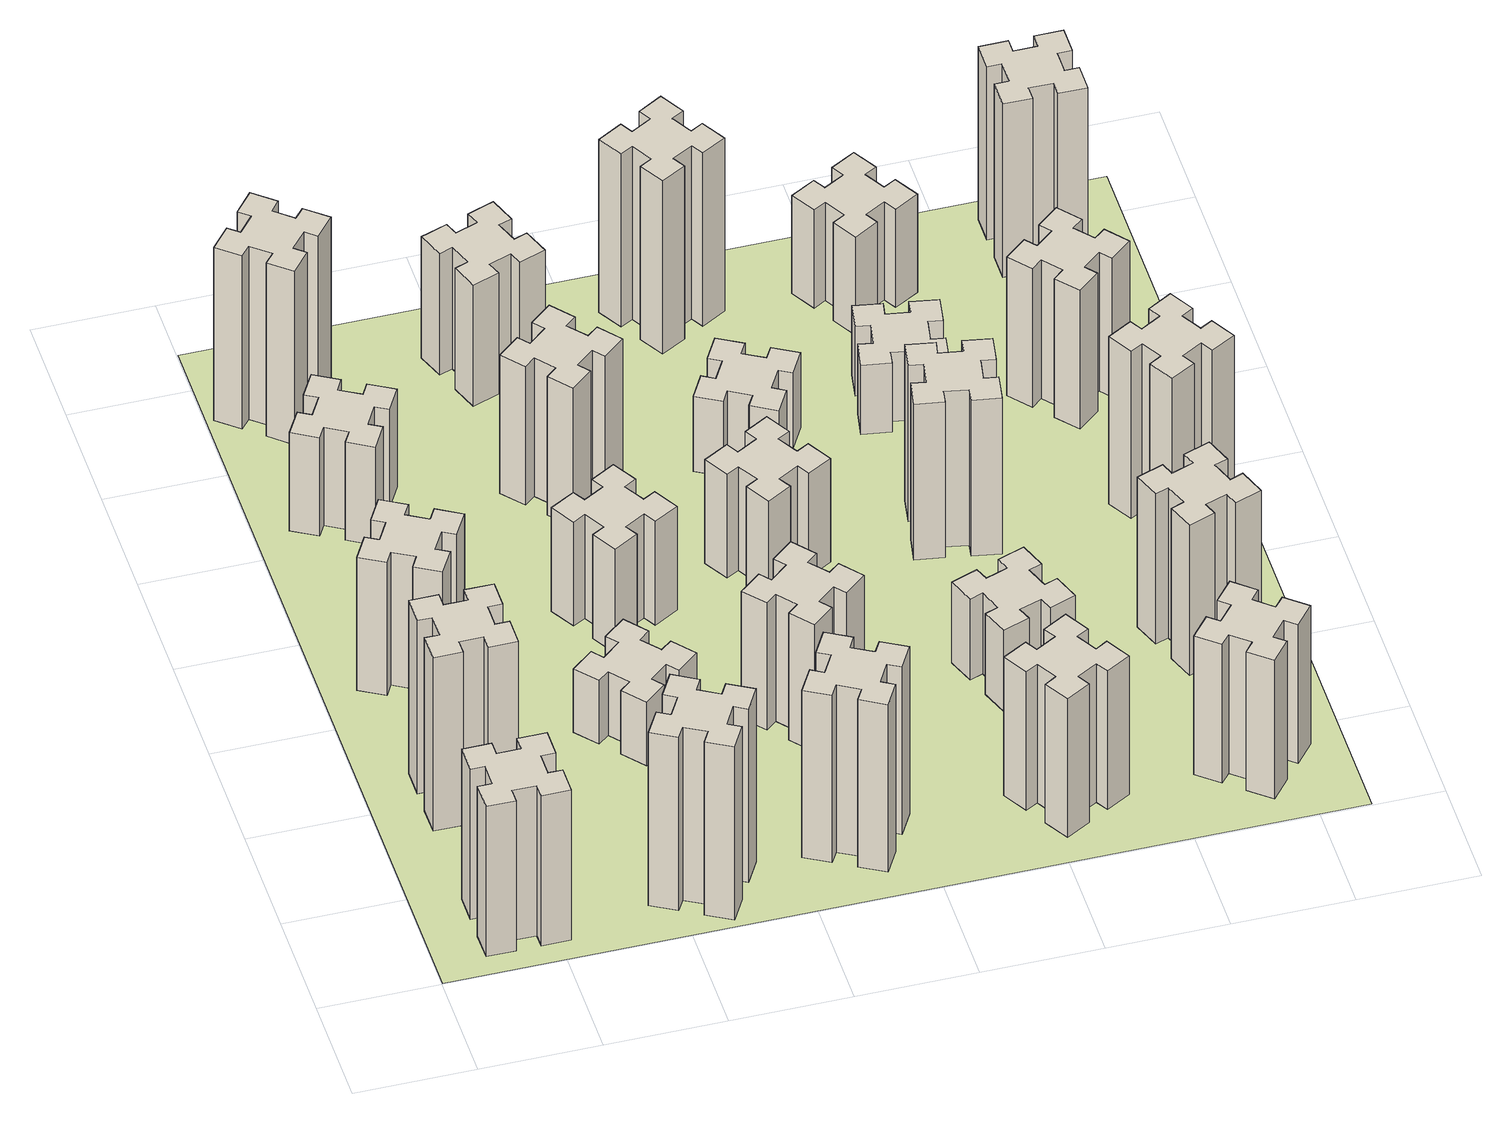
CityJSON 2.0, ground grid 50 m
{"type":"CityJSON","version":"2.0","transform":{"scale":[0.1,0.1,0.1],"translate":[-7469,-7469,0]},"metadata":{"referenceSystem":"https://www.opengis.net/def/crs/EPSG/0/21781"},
"CityObjects":{
"building1":{"type":"Building","attributes":{"class":"1000","function":"1000","usage":"1000","yearOfConstruction":2016,"roofType":"1000","measuredHeight":78,"storeysAboveGround":30,"storeysBelowGround":0},"geometry":[{"type":"Solid","lod":"1","boundaries":[[[[0,1,2,3,4,5,6,7,8,9,10,11,12,13,14,15,16,17,18,19]],[[17,16,20,21]],[[16,15,22,20]],[[15,14,23,22]],[[14,13,24,23]],[[13,12,25,24]],[[12,11,26,25]],[[11,10,27,26]],[[10,9,28,27]],[[9,8,29,28]],[[8,7,30,29]],[[7,6,31,30]],[[6,5,32,31]],[[5,4,33,32]],[[4,3,34,33]],[[3,2,35,34]],[[2,1,36,35]],[[1,0,37,36]],[[0,19,38,37]],[[19,18,39,38]],[[18,17,21,39]],[[24,25,26,27,28,29,30,31,32,33,34,35,36,37,38,39,21,20,22,23]]]]}]},
"building2":{"type":"Building","attributes":{"class":"1000","function":"1000","usage":"1000","yearOfConstruction":2016,"roofType":"1000","measuredHeight":90,"storeysAboveGround":30,"storeysBelowGround":0},"geometry":[{"type":"Solid","lod":"1","boundaries":[[[[40,41,42,43,44,45,46,47,48,49,50,51,52,53,54,55,56,57,58,59]],[[57,56,60,61]],[[56,55,62,60]],[[55,54,63,62]],[[54,53,64,63]],[[53,52,65,64]],[[52,51,66,65]],[[51,50,67,66]],[[50,49,68,67]],[[49,48,69,68]],[[48,47,70,69]],[[47,46,71,70]],[[46,45,72,71]],[[45,44,73,72]],[[44,43,74,73]],[[43,42,75,74]],[[42,41,76,75]],[[41,40,77,76]],[[40,59,78,77]],[[59,58,79,78]],[[58,57,61,79]],[[64,65,66,67,68,69,70,71,72,73,74,75,76,77,78,79,61,60,62,63]]]]}]},
"building3":{"type":"Building","attributes":{"class":"1000","function":"1000","usage":"1000","yearOfConstruction":2016,"roofType":"1000","measuredHeight":69,"storeysAboveGround":30,"storeysBelowGround":0},"geometry":[{"type":"Solid","lod":"1","boundaries":[[[[80,81,82,83,84,85,86,87,88,89,90,91,92,93,94,95,96,97,98,99]],[[97,96,100,101]],[[96,95,102,100]],[[95,94,103,102]],[[94,93,104,103]],[[93,92,105,104]],[[92,91,106,105]],[[91,90,107,106]],[[90,89,108,107]],[[89,88,109,108]],[[88,87,110,109]],[[87,86,111,110]],[[86,85,112,111]],[[85,84,113,112]],[[84,83,114,113]],[[83,82,115,114]],[[82,81,116,115]],[[81,80,117,116]],[[80,99,118,117]],[[99,98,119,118]],[[98,97,101,119]],[[104,105,106,107,108,109,110,111,112,113,114,115,116,117,118,119,101,100,102,103]]]]}]},
"building4":{"type":"Building","attributes":{"class":"1000","function":"1000","usage":"1000","yearOfConstruction":2016,"roofType":"1000","measuredHeight":51,"storeysAboveGround":30,"storeysBelowGround":0},"geometry":[{"type":"Solid","lod":"1","boundaries":[[[[120,121,122,123,124,125,126,127,128,129,130,131,132,133,134,135,136,137,138,139]],[[137,136,140,141]],[[136,135,142,140]],[[135,134,143,142]],[[134,133,144,143]],[[133,132,145,144]],[[132,131,146,145]],[[131,130,147,146]],[[130,129,148,147]],[[129,128,149,148]],[[128,127,150,149]],[[127,126,151,150]],[[126,125,152,151]],[[125,124,153,152]],[[124,123,154,153]],[[123,122,155,154]],[[122,121,156,155]],[[121,120,157,156]],[[120,139,158,157]],[[139,138,159,158]],[[138,137,141,159]],[[144,145,146,147,148,149,150,151,152,153,154,155,156,157,158,159,141,140,142,143]]]]}]},
"building5":{"type":"Building","attributes":{"class":"1000","function":"1000","usage":"1000","yearOfConstruction":2016,"roofType":"1000","measuredHeight":90,"storeysAboveGround":30,"storeysBelowGround":0},"geometry":[{"type":"Solid","lod":"1","boundaries":[[[[160,161,162,163,164,165,166,167,168,169,170,171,172,173,174,175,176,177,178,179]],[[177,176,180,181]],[[176,175,182,180]],[[175,174,183,182]],[[174,173,184,183]],[[173,172,185,184]],[[172,171,186,185]],[[171,170,187,186]],[[170,169,188,187]],[[169,168,189,188]],[[168,167,190,189]],[[167,166,191,190]],[[166,165,192,191]],[[165,164,193,192]],[[164,163,194,193]],[[163,162,195,194]],[[162,161,196,195]],[[161,160,197,196]],[[160,179,198,197]],[[179,178,199,198]],[[178,177,181,199]],[[184,185,186,187,188,189,190,191,192,193,194,195,196,197,198,199,181,180,182,183]]]]}]},
"building6":{"type":"Building","attributes":{"class":"1000","function":"1000","usage":"1000","yearOfConstruction":2016,"roofType":"1000","measuredHeight":90,"storeysAboveGround":30,"storeysBelowGround":0},"geometry":[{"type":"Solid","lod":"1","boundaries":[[[[200,201,202,203,204,205,206,207,208,209,210,211,212,213,214,215,216,217,218,219]],[[217,216,220,221]],[[216,215,222,220]],[[215,214,223,222]],[[214,213,224,223]],[[213,212,225,224]],[[212,211,226,225]],[[211,210,227,226]],[[210,209,228,227]],[[209,208,229,228]],[[208,207,230,229]],[[207,206,231,230]],[[206,205,232,231]],[[205,204,233,232]],[[204,203,234,233]],[[203,202,235,234]],[[202,201,236,235]],[[201,200,237,236]],[[200,219,238,237]],[[219,218,239,238]],[[218,217,221,239]],[[224,225,226,227,228,229,230,231,232,233,234,235,236,237,238,239,221,220,222,223]]]]}]},
"building7":{"type":"Building","attributes":{"class":"1000","function":"1000","usage":"1000","yearOfConstruction":2016,"roofType":"1000","measuredHeight":33,"storeysAboveGround":30,"storeysBelowGround":0},"geometry":[{"type":"Solid","lod":"1","boundaries":[[[[240,241,242,243,244,245,246,247,248,249,250,251,252,253,254,255,256,257,258,259]],[[257,256,260,261]],[[256,255,262,260]],[[255,254,263,262]],[[254,253,264,263]],[[253,252,265,264]],[[252,251,266,265]],[[251,250,267,266]],[[250,249,268,267]],[[249,248,269,268]],[[248,247,270,269]],[[247,246,271,270]],[[246,245,272,271]],[[245,244,273,272]],[[244,243,274,273]],[[243,242,275,274]],[[242,241,276,275]],[[241,240,277,276]],[[240,259,278,277]],[[259,258,279,278]],[[258,257,261,279]],[[264,265,266,267,268,269,270,271,272,273,274,275,276,277,278,279,261,260,262,263]]]]}]},
"building8":{"type":"Building","attributes":{"class":"1000","function":"1000","usage":"1000","yearOfConstruction":2016,"roofType":"1000","measuredHeight":54,"storeysAboveGround":30,"storeysBelowGround":0},"geometry":[{"type":"Solid","lod":"1","boundaries":[[[[280,281,282,283,284,285,286,287,288,289,290,291,292,293,294,295,296,297,298,299]],[[297,296,300,301]],[[296,295,302,300]],[[295,294,303,302]],[[294,293,304,303]],[[293,292,305,304]],[[292,291,306,305]],[[291,290,307,306]],[[290,289,308,307]],[[289,288,309,308]],[[288,287,310,309]],[[287,286,311,310]],[[286,285,312,311]],[[285,284,313,312]],[[284,283,314,313]],[[283,282,315,314]],[[282,281,316,315]],[[281,280,317,316]],[[280,299,318,317]],[[299,298,319,318]],[[298,297,301,319]],[[304,305,306,307,308,309,310,311,312,313,314,315,316,317,318,319,301,300,302,303]]]]}]},
"building9":{"type":"Building","attributes":{"class":"1000","function":"1000","usage":"1000","yearOfConstruction":2016,"roofType":"1000","measuredHeight":87,"storeysAboveGround":30,"storeysBelowGround":0},"geometry":[{"type":"Solid","lod":"1","boundaries":[[[[320,321,322,323,324,325,326,327,328,329,330,331,332,333,334,335,336,337,338,339]],[[337,336,340,341]],[[336,335,342,340]],[[335,334,343,342]],[[334,333,344,343]],[[333,332,345,344]],[[332,331,346,345]],[[331,330,347,346]],[[330,329,348,347]],[[329,328,349,348]],[[328,327,350,349]],[[327,326,351,350]],[[326,325,352,351]],[[325,324,353,352]],[[324,323,354,353]],[[323,322,355,354]],[[322,321,356,355]],[[321,320,357,356]],[[320,339,358,357]],[[339,338,359,358]],[[338,337,341,359]],[[344,345,346,347,348,349,350,351,352,353,354,355,356,357,358,359,341,340,342,343]]]]}]},
"building10":{"type":"Building","attributes":{"class":"1000","function":"1000","usage":"1000","yearOfConstruction":2016,"roofType":"1000","measuredHeight":72,"storeysAboveGround":30,"storeysBelowGround":0},"geometry":[{"type":"Solid","lod":"1","boundaries":[[[[360,361,362,363,364,365,366,367,368,369,370,371,372,373,374,375,376,377,378,379]],[[377,376,380,381]],[[376,375,382,380]],[[375,374,383,382]],[[374,373,384,383]],[[373,372,385,384]],[[372,371,386,385]],[[371,370,387,386]],[[370,369,388,387]],[[369,368,389,388]],[[368,367,390,389]],[[367,366,391,390]],[[366,365,392,391]],[[365,364,393,392]],[[364,363,394,393]],[[363,362,395,394]],[[362,361,396,395]],[[361,360,397,396]],[[360,379,398,397]],[[379,378,399,398]],[[378,377,381,399]],[[384,385,386,387,388,389,390,391,392,393,394,395,396,397,398,399,381,380,382,383]]]]}]},
"building11":{"type":"Building","attributes":{"class":"1000","function":"1000","usage":"1000","yearOfConstruction":2016,"roofType":"1000","measuredHeight":66,"storeysAboveGround":30,"storeysBelowGround":0},"geometry":[{"type":"Solid","lod":"1","boundaries":[[[[400,401,402,403,404,405,406,407,408,409,410,411,412,413,414,415,416,417,418,419]],[[417,416,420,421]],[[416,415,422,420]],[[415,414,423,422]],[[414,413,424,423]],[[413,412,425,424]],[[412,411,426,425]],[[411,410,427,426]],[[410,409,428,427]],[[409,408,429,428]],[[408,407,430,429]],[[407,406,431,430]],[[406,405,432,431]],[[405,404,433,432]],[[404,403,434,433]],[[403,402,435,434]],[[402,401,436,435]],[[401,400,437,436]],[[400,419,438,437]],[[419,418,439,438]],[[418,417,421,439]],[[424,425,426,427,428,429,430,431,432,433,434,435,436,437,438,439,421,420,422,423]]]]}]},
"building12":{"type":"Building","attributes":{"class":"1000","function":"1000","usage":"1000","yearOfConstruction":2016,"roofType":"1000","measuredHeight":63,"storeysAboveGround":30,"storeysBelowGround":0},"geometry":[{"type":"Solid","lod":"1","boundaries":[[[[440,441,442,443,444,445,446,447,448,449,450,451,452,453,454,455,456,457,458,459]],[[457,456,460,461]],[[456,455,462,460]],[[455,454,463,462]],[[454,453,464,463]],[[453,452,465,464]],[[452,451,466,465]],[[451,450,467,466]],[[450,449,468,467]],[[449,448,469,468]],[[448,447,470,469]],[[447,446,471,470]],[[446,445,472,471]],[[445,444,473,472]],[[444,443,474,473]],[[443,442,475,474]],[[442,441,476,475]],[[441,440,477,476]],[[440,459,478,477]],[[459,458,479,478]],[[458,457,461,479]],[[464,465,466,467,468,469,470,471,472,473,474,475,476,477,478,479,461,460,462,463]]]]}]},
"building13":{"type":"Building","attributes":{"class":"1000","function":"1000","usage":"1000","yearOfConstruction":2016,"roofType":"1000","measuredHeight":54,"storeysAboveGround":30,"storeysBelowGround":0},"geometry":[{"type":"Solid","lod":"1","boundaries":[[[[480,481,482,483,484,485,486,487,488,489,490,491,492,493,494,495,496,497,498,499]],[[497,496,500,501]],[[496,495,502,500]],[[495,494,503,502]],[[494,493,504,503]],[[493,492,505,504]],[[492,491,506,505]],[[491,490,507,506]],[[490,489,508,507]],[[489,488,509,508]],[[488,487,510,509]],[[487,486,511,510]],[[486,485,512,511]],[[485,484,513,512]],[[484,483,514,513]],[[483,482,515,514]],[[482,481,516,515]],[[481,480,517,516]],[[480,499,518,517]],[[499,498,519,518]],[[498,497,501,519]],[[504,505,506,507,508,509,510,511,512,513,514,515,516,517,518,519,501,500,502,503]]]]}]},
"building14":{"type":"Building","attributes":{"class":"1000","function":"1000","usage":"1000","yearOfConstruction":2016,"roofType":"1000","measuredHeight":72,"storeysAboveGround":30,"storeysBelowGround":0},"geometry":[{"type":"Solid","lod":"1","boundaries":[[[[520,521,522,523,524,525,526,527,528,529,530,531,532,533,534,535,536,537,538,539]],[[537,536,540,541]],[[536,535,542,540]],[[535,534,543,542]],[[534,533,544,543]],[[533,532,545,544]],[[532,531,546,545]],[[531,530,547,546]],[[530,529,548,547]],[[529,528,549,548]],[[528,527,550,549]],[[527,526,551,550]],[[526,525,552,551]],[[525,524,553,552]],[[524,523,554,553]],[[523,522,555,554]],[[522,521,556,555]],[[521,520,557,556]],[[520,539,558,557]],[[539,538,559,558]],[[538,537,541,559]],[[544,545,546,547,548,549,550,551,552,553,554,555,556,557,558,559,541,540,542,543]]]]}]},
"building15":{"type":"Building","attributes":{"class":"1000","function":"1000","usage":"1000","yearOfConstruction":2016,"roofType":"1000","measuredHeight":39,"storeysAboveGround":30,"storeysBelowGround":0},"geometry":[{"type":"Solid","lod":"1","boundaries":[[[[560,561,562,563,564,565,566,567,568,569,570,571,572,573,574,575,576,577,578,579]],[[577,576,580,581]],[[576,575,582,580]],[[575,574,583,582]],[[574,573,584,583]],[[573,572,585,584]],[[572,571,586,585]],[[571,570,587,586]],[[570,569,588,587]],[[569,568,589,588]],[[568,567,590,589]],[[567,566,591,590]],[[566,565,592,591]],[[565,564,593,592]],[[564,563,594,593]],[[563,562,595,594]],[[562,561,596,595]],[[561,560,597,596]],[[560,579,598,597]],[[579,578,599,598]],[[578,577,581,599]],[[584,585,586,587,588,589,590,591,592,593,594,595,596,597,598,599,581,580,582,583]]]]}]},
"building16":{"type":"Building","attributes":{"class":"1000","function":"1000","usage":"1000","yearOfConstruction":2016,"roofType":"1000","measuredHeight":90,"storeysAboveGround":30,"storeysBelowGround":0},"geometry":[{"type":"Solid","lod":"1","boundaries":[[[[600,601,602,603,604,605,606,607,608,609,610,611,612,613,614,615,616,617,618,619]],[[617,616,620,621]],[[616,615,622,620]],[[615,614,623,622]],[[614,613,624,623]],[[613,612,625,624]],[[612,611,626,625]],[[611,610,627,626]],[[610,609,628,627]],[[609,608,629,628]],[[608,607,630,629]],[[607,606,631,630]],[[606,605,632,631]],[[605,604,633,632]],[[604,603,634,633]],[[603,602,635,634]],[[602,601,636,635]],[[601,600,637,636]],[[600,619,638,637]],[[619,618,639,638]],[[618,617,621,639]],[[624,625,626,627,628,629,630,631,632,633,634,635,636,637,638,639,621,620,622,623]]]]}]},
"building17":{"type":"Building","attributes":{"class":"1000","function":"1000","usage":"1000","yearOfConstruction":2016,"roofType":"1000","measuredHeight":42,"storeysAboveGround":30,"storeysBelowGround":0},"geometry":[{"type":"Solid","lod":"1","boundaries":[[[[640,641,642,643,644,645,646,647,648,649,650,651,652,653,654,655,656,657,658,659]],[[657,656,660,661]],[[656,655,662,660]],[[655,654,663,662]],[[654,653,664,663]],[[653,652,665,664]],[[652,651,666,665]],[[651,650,667,666]],[[650,649,668,667]],[[649,648,669,668]],[[648,647,670,669]],[[647,646,671,670]],[[646,645,672,671]],[[645,644,673,672]],[[644,643,674,673]],[[643,642,675,674]],[[642,641,676,675]],[[641,640,677,676]],[[640,659,678,677]],[[659,658,679,678]],[[658,657,661,679]],[[664,665,666,667,668,669,670,671,672,673,674,675,676,677,678,679,661,660,662,663]]]]}]},
"building18":{"type":"Building","attributes":{"class":"1000","function":"1000","usage":"1000","yearOfConstruction":2016,"roofType":"1000","measuredHeight":81,"storeysAboveGround":30,"storeysBelowGround":0},"geometry":[{"type":"Solid","lod":"1","boundaries":[[[[680,681,682,683,684,685,686,687,688,689,690,691,692,693,694,695,696,697,698,699]],[[697,696,700,701]],[[696,695,702,700]],[[695,694,703,702]],[[694,693,704,703]],[[693,692,705,704]],[[692,691,706,705]],[[691,690,707,706]],[[690,689,708,707]],[[689,688,709,708]],[[688,687,710,709]],[[687,686,711,710]],[[686,685,712,711]],[[685,684,713,712]],[[684,683,714,713]],[[683,682,715,714]],[[682,681,716,715]],[[681,680,717,716]],[[680,699,718,717]],[[699,698,719,718]],[[698,697,701,719]],[[704,705,706,707,708,709,710,711,712,713,714,715,716,717,718,719,701,700,702,703]]]]}]},
"building19":{"type":"Building","attributes":{"class":"1000","function":"1000","usage":"1000","yearOfConstruction":2016,"roofType":"1000","measuredHeight":36,"storeysAboveGround":30,"storeysBelowGround":0},"geometry":[{"type":"Solid","lod":"1","boundaries":[[[[720,721,722,723,724,725,726,727,728,729,730,731,732,733,734,735,736,737,738,739]],[[737,736,740,741]],[[736,735,742,740]],[[735,734,743,742]],[[734,733,744,743]],[[733,732,745,744]],[[732,731,746,745]],[[731,730,747,746]],[[730,729,748,747]],[[729,728,749,748]],[[728,727,750,749]],[[727,726,751,750]],[[726,725,752,751]],[[725,724,753,752]],[[724,723,754,753]],[[723,722,755,754]],[[722,721,756,755]],[[721,720,757,756]],[[720,739,758,757]],[[739,738,759,758]],[[738,737,741,759]],[[744,745,746,747,748,749,750,751,752,753,754,755,756,757,758,759,741,740,742,743]]]]}]},
"building20":{"type":"Building","attributes":{"class":"1000","function":"1000","usage":"1000","yearOfConstruction":2016,"roofType":"1000","measuredHeight":72,"storeysAboveGround":30,"storeysBelowGround":0},"geometry":[{"type":"Solid","lod":"1","boundaries":[[[[760,761,762,763,764,765,766,767,768,769,770,771,772,773,774,775,776,777,778,779]],[[777,776,780,781]],[[776,775,782,780]],[[775,774,783,782]],[[774,773,784,783]],[[773,772,785,784]],[[772,771,786,785]],[[771,770,787,786]],[[770,769,788,787]],[[769,768,789,788]],[[768,767,790,789]],[[767,766,791,790]],[[766,765,792,791]],[[765,764,793,792]],[[764,763,794,793]],[[763,762,795,794]],[[762,761,796,795]],[[761,760,797,796]],[[760,779,798,797]],[[779,778,799,798]],[[778,777,781,799]],[[784,785,786,787,788,789,790,791,792,793,794,795,796,797,798,799,781,780,782,783]]]]}]},
"building21":{"type":"Building","attributes":{"class":"1000","function":"1000","usage":"1000","yearOfConstruction":2016,"roofType":"1000","measuredHeight":51,"storeysAboveGround":30,"storeysBelowGround":0},"geometry":[{"type":"Solid","lod":"1","boundaries":[[[[800,801,802,803,804,805,806,807,808,809,810,811,812,813,814,815,816,817,818,819]],[[817,816,820,821]],[[816,815,822,820]],[[815,814,823,822]],[[814,813,824,823]],[[813,812,825,824]],[[812,811,826,825]],[[811,810,827,826]],[[810,809,828,827]],[[809,808,829,828]],[[808,807,830,829]],[[807,806,831,830]],[[806,805,832,831]],[[805,804,833,832]],[[804,803,834,833]],[[803,802,835,834]],[[802,801,836,835]],[[801,800,837,836]],[[800,819,838,837]],[[819,818,839,838]],[[818,817,821,839]],[[824,825,826,827,828,829,830,831,832,833,834,835,836,837,838,839,821,820,822,823]]]]}]},
"building22":{"type":"Building","attributes":{"class":"1000","function":"1000","usage":"1000","yearOfConstruction":2016,"roofType":"1000","measuredHeight":78,"storeysAboveGround":30,"storeysBelowGround":0},"geometry":[{"type":"Solid","lod":"1","boundaries":[[[[840,841,842,843,844,845,846,847,848,849,850,851,852,853,854,855,856,857,858,859]],[[857,856,860,861]],[[856,855,862,860]],[[855,854,863,862]],[[854,853,864,863]],[[853,852,865,864]],[[852,851,866,865]],[[851,850,867,866]],[[850,849,868,867]],[[849,848,869,868]],[[848,847,870,869]],[[847,846,871,870]],[[846,845,872,871]],[[845,844,873,872]],[[844,843,874,873]],[[843,842,875,874]],[[842,841,876,875]],[[841,840,877,876]],[[840,859,878,877]],[[859,858,879,878]],[[858,857,861,879]],[[864,865,866,867,868,869,870,871,872,873,874,875,876,877,878,879,861,860,862,863]]]]}]},
"building23":{"type":"Building","attributes":{"class":"1000","function":"1000","usage":"1000","yearOfConstruction":2016,"roofType":"1000","measuredHeight":87,"storeysAboveGround":30,"storeysBelowGround":0},"geometry":[{"type":"Solid","lod":"1","boundaries":[[[[880,881,882,883,884,885,886,887,888,889,890,891,892,893,894,895,896,897,898,899]],[[897,896,900,901]],[[896,895,902,900]],[[895,894,903,902]],[[894,893,904,903]],[[893,892,905,904]],[[892,891,906,905]],[[891,890,907,906]],[[890,889,908,907]],[[889,888,909,908]],[[888,887,910,909]],[[887,886,911,910]],[[886,885,912,911]],[[885,884,913,912]],[[884,883,914,913]],[[883,882,915,914]],[[882,881,916,915]],[[881,880,917,916]],[[880,899,918,917]],[[899,898,919,918]],[[898,897,901,919]],[[904,905,906,907,908,909,910,911,912,913,914,915,916,917,918,919,901,900,902,903]]]]}]},
"building24":{"type":"Building","attributes":{"class":"1000","function":"1000","usage":"1000","yearOfConstruction":2016,"roofType":"1000","measuredHeight":72,"storeysAboveGround":30,"storeysBelowGround":0},"geometry":[{"type":"Solid","lod":"1","boundaries":[[[[920,921,922,923,924,925,926,927,928,929,930,931,932,933,934,935,936,937,938,939]],[[937,936,940,941]],[[936,935,942,940]],[[935,934,943,942]],[[934,933,944,943]],[[933,932,945,944]],[[932,931,946,945]],[[931,930,947,946]],[[930,929,948,947]],[[929,928,949,948]],[[928,927,950,949]],[[927,926,951,950]],[[926,925,952,951]],[[925,924,953,952]],[[924,923,954,953]],[[923,922,955,954]],[[922,921,956,955]],[[921,920,957,956]],[[920,939,958,957]],[[939,938,959,958]],[[938,937,941,959]],[[944,945,946,947,948,949,950,951,952,953,954,955,956,957,958,959,941,940,942,943]]]]}]},
"building25":{"type":"Building","attributes":{"class":"1000","function":"1000","usage":"1000","yearOfConstruction":2016,"roofType":"1000","measuredHeight":90,"storeysAboveGround":30,"storeysBelowGround":0},"geometry":[{"type":"Solid","lod":"1","boundaries":[[[[960,961,962,963,964,965,966,967,968,969,970,971,972,973,974,975,976,977,978,979]],[[977,976,980,981]],[[976,975,982,980]],[[975,974,983,982]],[[974,973,984,983]],[[973,972,985,984]],[[972,971,986,985]],[[971,970,987,986]],[[970,969,988,987]],[[969,968,989,988]],[[968,967,990,989]],[[967,966,991,990]],[[966,965,992,991]],[[965,964,993,992]],[[964,963,994,993]],[[963,962,995,994]],[[962,961,996,995]],[[961,960,997,996]],[[960,979,998,997]],[[979,978,999,998]],[[978,977,981,999]],[[984,985,986,987,988,989,990,991,992,993,994,995,996,997,998,999,981,980,982,983]]]]}]},
"landuse1":{"type":"LandUse","attributes":{"name":"plot1","function":"1010"},"geometry":[{"type":"MultiSurface","lod":"1","boundaries":[[[1000,1001,1002,1003]]]}]}
},
"vertices":[
[265,325,0],[265,225,0],[205,225,0],[205,105,0],[325,105,0],[325,165,0],[425,165,0],[425,105,0],[545,105,0],[545,225,0],[485,225,0],[485,325,0],[545,325,0],[545,445,0],[425,445,0],[425,385,0],[325,385,0],[325,445,0],[205,445,0],[205,325,0],[325,385,780],[325,445,780],[425,385,780],[425,445,780],[545,445,780],[545,325,780],[485,325,780],[485,225,780],[545,225,780],[545,105,780],[425,105,780],[425,165,780],[325,165,780],[325,105,780],[205,105,780],[205,225,780],[265,225,780],[265,325,780],[205,325,780],[205,445,780],
[265,1065,0],[265,965,0],[205,965,0],[205,845,0],[325,845,0],[325,905,0],[425,905,0],[425,845,0],[545,845,0],[545,965,0],[485,965,0],[485,1065,0],[545,1065,0],[545,1185,0],[425,1185,0],[425,1125,0],[325,1125,0],[325,1185,0],[205,1185,0],[205,1065,0],[325,1125,900],[325,1185,900],[425,1125,900],[425,1185,900],[545,1185,900],[545,1065,900],[485,1065,900],[485,965,900],[545,965,900],[545,845,900],[425,845,900],[425,905,900],[325,905,900],[325,845,900],[205,845,900],[205,965,900],[265,965,900],[265,1065,900],[205,1065,900],[205,1185,900],
[474,1826,0],[387,1876,0],[417,1928,0],[313,1988,0],[253,1884,0],[305,1854,0],[255,1767,0],[203,1797,0],[143,1693,0],[247,1633,0],[277,1685,0],[364,1635,0],[334,1583,0],[438,1523,0],[498,1627,0],[446,1657,0],[496,1744,0],[548,1714,0],[608,1818,0],[504,1878,0],[496,1744,690],[548,1714,690],[446,1657,690],[498,1627,690],[438,1523,690],[334,1583,690],[364,1635,690],[277,1685,690],[247,1633,690],[143,1693,690],[203,1797,690],[255,1767,690],[305,1854,690],[253,1884,690],[313,1988,690],[417,1928,690],[387,1876,690],[474,1826,690],[504,1878,690],[608,1818,690],
[446,2597,0],[496,2684,0],[548,2654,0],[608,2758,0],[504,2818,0],[474,2766,0],[387,2816,0],[417,2868,0],[313,2928,0],[253,2824,0],[305,2794,0],[255,2707,0],[203,2737,0],[143,2633,0],[247,2573,0],[277,2625,0],[364,2575,0],[334,2523,0],[438,2463,0],[498,2567,0],[364,2575,510],[334,2523,510],[277,2625,510],[247,2573,510],[143,2633,510],[203,2737,510],[255,2707,510],[305,2794,510],[253,2824,510],[313,2928,510],[417,2868,510],[387,2816,510],[474,2766,510],[504,2818,510],[608,2758,510],[548,2654,510],[496,2684,510],[446,2597,510],[498,2567,510],[438,2463,510],
[1214,346,0],[1127,396,0],[1157,448,0],[1053,508,0],[993,404,0],[1045,374,0],[995,287,0],[943,317,0],[883,213,0],[987,153,0],[1017,205,0],[1104,155,0],[1074,103,0],[1178,43,0],[1238,147,0],[1186,177,0],[1236,264,0],[1288,234,0],[1348,338,0],[1244,398,0],[1236,264,900],[1288,234,900],[1186,177,900],[1238,147,900],[1178,43,900],[1074,103,900],[1104,155,900],[1017,205,900],[987,153,900],[883,213,900],[943,317,900],[995,287,900],[1045,374,900],[993,404,900],[1053,508,900],[1157,448,900],[1127,396,900],[1214,346,900],[1244,398,900],[1348,338,900],
[327,3226,0],[392,3303,0],[438,3264,0],[515,3356,0],[423,3433,0],[384,3387,0],[308,3452,0],[346,3498,0],[254,3575,0],[177,3483,0],[223,3444,0],[159,3368,0],[113,3406,0],[36,3314,0],[128,3237,0],[166,3283,0],[243,3219,0],[204,3173,0],[296,3096,0],[373,3188,0],[243,3219,900],[204,3173,900],[166,3283,900],[128,3237,900],[36,3314,900],[113,3406,900],[159,3368,900],[223,3444,900],[177,3483,900],[254,3575,900],[346,3498,900],[308,3452,900],[384,3387,900],[423,3433,900],[515,3356,900],[438,3264,900],[392,3303,900],[327,3226,900],[373,3188,900],[296,3096,900],
[1083,1332,0],[1006,1267,0],[968,1313,0],[876,1236,0],[953,1144,0],[999,1183,0],[1063,1106,0],[1017,1068,0],[1094,976,0],[1186,1053,0],[1148,1099,0],[1224,1163,0],[1263,1117,0],[1355,1194,0],[1278,1286,0],[1232,1248,0],[1167,1324,0],[1213,1363,0],[1136,1455,0],[1044,1378,0],[1167,1324,330],[1213,1363,330],[1232,1248,330],[1278,1286,330],[1355,1194,330],[1263,1117,330],[1224,1163,330],[1148,1099,330],[1186,1053,330],[1094,976,330],[1017,1068,330],[1063,1106,330],[999,1183,330],[953,1144,330],[876,1236,330],[968,1313,330],[1006,1267,330],[1083,1332,330],[1044,1378,330],[1136,1455,330],
[1336,1867,0],[1286,1954,0],[1338,1984,0],[1278,2088,0],[1174,2028,0],[1204,1976,0],[1117,1926,0],[1087,1978,0],[983,1918,0],[1043,1814,0],[1095,1844,0],[1145,1757,0],[1093,1727,0],[1153,1623,0],[1257,1683,0],[1227,1735,0],[1314,1785,0],[1344,1733,0],[1448,1793,0],[1388,1897,0],[1314,1785,540],[1344,1733,540],[1227,1735,540],[1257,1683,540],[1153,1623,540],[1093,1727,540],[1145,1757,540],[1095,1844,540],[1043,1814,540],[983,1918,540],[1087,1978,540],[1117,1926,540],[1204,1976,540],[1174,2028,540],[1278,2088,540],[1338,1984,540],[1286,1954,540],[1336,1867,540],[1388,1897,540],[1448,1793,540],
[1657,305,0],[1744,255,0],[1714,203,0],[1818,143,0],[1878,247,0],[1826,277,0],[1876,364,0],[1928,334,0],[1988,438,0],[1884,498,0],[1854,446,0],[1767,496,0],[1797,548,0],[1693,608,0],[1633,504,0],[1685,474,0],[1635,387,0],[1583,417,0],[1523,313,0],[1627,253,0],[1635,387,870],[1583,417,870],[1685,474,870],[1633,504,870],[1693,608,870],[1797,548,870],[1767,496,870],[1854,446,870],[1884,498,870],[1988,438,870],[1928,334,870],[1876,364,870],[1826,277,870],[1878,247,870],[1818,143,870],[1714,203,870],[1744,255,870],[1657,305,870],[1627,253,870],[1523,313,870],
[1099,2563,0],[1163,2486,0],[1117,2448,0],[1194,2356,0],[1286,2433,0],[1248,2479,0],[1324,2543,0],[1363,2497,0],[1455,2574,0],[1378,2666,0],[1332,2628,0],[1267,2704,0],[1313,2743,0],[1236,2835,0],[1144,2758,0],[1183,2712,0],[1106,2647,0],[1068,2693,0],[976,2616,0],[1053,2524,0],[1106,2647,720],[1068,2693,720],[1183,2712,720],[1144,2758,720],[1236,2835,720],[1313,2743,720],[1267,2704,720],[1332,2628,720],[1378,2666,720],[1455,2574,720],[1363,2497,720],[1324,2543,720],[1248,2479,720],[1286,2433,720],[1194,2356,720],[1117,2448,720],[1163,2486,720],[1099,2563,720],[1053,2524,720],[976,2616,720],
[1788,999,0],[1864,1063,0],[1903,1017,0],[1995,1094,0],[1918,1186,0],[1872,1148,0],[1807,1224,0],[1853,1263,0],[1776,1355,0],[1684,1278,0],[1723,1232,0],[1646,1167,0],[1608,1213,0],[1516,1136,0],[1593,1044,0],[1639,1083,0],[1703,1006,0],[1657,968,0],[1734,876,0],[1826,953,0],[1703,1006,660],[1657,968,660],[1639,1083,660],[1593,1044,660],[1516,1136,660],[1608,1213,660],[1646,1167,660],[1723,1232,660],[1684,1278,660],[1776,1355,660],[1853,1263,660],[1807,1224,660],[1872,1148,660],[1918,1186,660],[1995,1094,660],[1903,1017,660],[1864,1063,660],[1788,999,660],[1826,953,660],[1734,876,660],
[1125,3456,0],[1031,3422,0],[1010,3478,0],[897,3437,0],[939,3324,0],[995,3345,0],[1029,3251,0],[973,3230,0],[1014,3117,0],[1127,3159,0],[1106,3215,0],[1200,3249,0],[1220,3193,0],[1333,3234,0],[1292,3347,0],[1236,3326,0],[1202,3420,0],[1258,3440,0],[1217,3553,0],[1104,3512,0],[1202,3420,630],[1258,3440,630],[1236,3326,630],[1292,3347,630],[1333,3234,630],[1220,3193,630],[1200,3249,630],[1106,3215,630],[1127,3159,630],[1014,3117,630],[973,3230,630],[1029,3251,630],[995,3345,630],[939,3324,630],[897,3437,630],[1010,3478,630],[1031,3422,630],[1125,3456,630],[1104,3512,630],[1217,3553,630],
[1976,1967,0],[1926,2054,0],[1978,2084,0],[1918,2188,0],[1814,2128,0],[1844,2076,0],[1757,2026,0],[1727,2078,0],[1623,2018,0],[1683,1914,0],[1735,1944,0],[1785,1857,0],[1733,1827,0],[1793,1723,0],[1897,1783,0],[1867,1835,0],[1954,1885,0],[1984,1833,0],[2088,1893,0],[2028,1997,0],[1954,1885,540],[1984,1833,540],[1867,1835,540],[1897,1783,540],[1793,1723,540],[1733,1827,540],[1785,1857,540],[1735,1944,540],[1683,1914,540],[1623,2018,540],[1727,2078,540],[1757,2026,540],[1844,2076,540],[1814,2128,540],[1918,2188,540],[1978,2084,540],[1926,2054,540],[1976,1967,540],[2028,1997,540],[2088,1893,540],
[2475,364,0],[2525,277,0],[2473,247,0],[2533,143,0],[2637,203,0],[2607,255,0],[2694,305,0],[2724,253,0],[2828,313,0],[2768,417,0],[2716,387,0],[2666,474,0],[2718,504,0],[2658,608,0],[2554,548,0],[2584,496,0],[2497,446,0],[2467,498,0],[2363,438,0],[2423,334,0],[2497,446,720],[2467,498,720],[2584,496,720],[2554,548,720],[2658,608,720],[2718,504,720],[2666,474,720],[2716,387,720],[2768,417,720],[2828,313,720],[2724,253,720],[2694,305,720],[2607,255,720],[2637,203,720],[2533,143,720],[2473,247,720],[2525,277,720],[2475,364,720],[2423,334,720],[2363,438,720],
[2026,2497,0],[2076,2584,0],[2128,2554,0],[2188,2658,0],[2084,2718,0],[2054,2666,0],[1967,2716,0],[1997,2768,0],[1893,2828,0],[1833,2724,0],[1885,2694,0],[1835,2607,0],[1783,2637,0],[1723,2533,0],[1827,2473,0],[1857,2525,0],[1944,2475,0],[1914,2423,0],[2018,2363,0],[2078,2467,0],[1944,2475,390],[1914,2423,390],[1857,2525,390],[1827,2473,390],[1723,2533,390],[1783,2637,390],[1835,2607,390],[1885,2694,390],[1833,2724,390],[1893,2828,390],[1997,2768,390],[1967,2716,390],[2054,2666,390],[2084,2718,390],[2188,2658,390],[2128,2554,390],[2076,2584,390],[2026,2497,390],[2078,2467,390],[2018,2363,390],
[1844,3556,0],[1757,3506,0],[1727,3558,0],[1623,3498,0],[1683,3394,0],[1735,3424,0],[1785,3337,0],[1733,3307,0],[1793,3203,0],[1897,3263,0],[1867,3315,0],[1954,3365,0],[1984,3313,0],[2088,3373,0],[2028,3477,0],[1976,3447,0],[1926,3534,0],[1978,3564,0],[1918,3668,0],[1814,3608,0],[1926,3534,900],[1978,3564,900],[1976,3447,900],[2028,3477,900],[2088,3373,900],[1984,3313,900],[1954,3365,900],[1867,3315,900],[1897,3263,900],[1793,3203,900],[1733,3307,900],[1785,3337,900],[1735,3424,900],[1683,3394,900],[1623,3498,900],[1727,3558,900],[1757,3506,900],[1844,3556,900],[1814,3608,900],[1918,3668,900],
[2716,1106,0],[2682,1200,0],[2738,1220,0],[2697,1333,0],[2584,1292,0],[2605,1236,0],[2511,1202,0],[2490,1258,0],[2377,1217,0],[2419,1104,0],[2475,1125,0],[2509,1031,0],[2453,1010,0],[2494,897,0],[2607,939,0],[2586,995,0],[2680,1029,0],[2700,973,0],[2813,1014,0],[2772,1127,0],[2680,1029,420],[2700,973,420],[2586,995,420],[2607,939,420],[2494,897,420],[2453,1010,420],[2509,1031,420],[2475,1125,420],[2419,1104,420],[2377,1217,420],[2490,1258,420],[2511,1202,420],[2605,1236,420],[2584,1292,420],[2697,1333,420],[2738,1220,420],[2682,1200,420],[2716,1106,420],[2772,1127,420],[2813,1014,420],
[2527,1856,0],[2625,1838,0],[2615,1779,0],[2733,1758,0],[2754,1877,0],[2695,1887,0],[2712,1985,0],[2771,1975,0],[2792,2093,0],[2674,2114,0],[2664,2055,0],[2565,2072,0],[2576,2131,0],[2457,2152,0],[2437,2034,0],[2496,2024,0],[2478,1925,0],[2419,1936,0],[2398,1817,0],[2517,1797,0],[2478,1925,810],[2419,1936,810],[2496,2024,810],[2437,2034,810],[2457,2152,810],[2576,2131,810],[2565,2072,810],[2664,2055,810],[2674,2114,810],[2792,2093,810],[2771,1975,810],[2712,1985,810],[2695,1887,810],[2754,1877,810],[2733,1758,810],[2615,1779,810],[2625,1838,810],[2527,1856,810],[2517,1797,810],[2398,1817,810],
[2664,2795,0],[2565,2812,0],[2576,2871,0],[2457,2892,0],[2437,2774,0],[2496,2764,0],[2478,2665,0],[2419,2676,0],[2398,2557,0],[2517,2537,0],[2527,2596,0],[2625,2578,0],[2615,2519,0],[2733,2498,0],[2754,2617,0],[2695,2627,0],[2712,2725,0],[2771,2715,0],[2792,2833,0],[2674,2854,0],[2712,2725,360],[2771,2715,360],[2695,2627,360],[2754,2617,360],[2733,2498,360],[2615,2519,360],[2625,2578,360],[2527,2596,360],[2517,2537,360],[2398,2557,360],[2419,2676,360],[2478,2665,360],[2496,2764,360],[2437,2774,360],[2457,2892,360],[2576,2871,360],[2565,2812,360],[2664,2795,360],[2674,2854,360],[2792,2833,360],
[3283,484,0],[3219,408,0],[3173,446,0],[3096,354,0],[3188,277,0],[3226,323,0],[3303,259,0],[3264,213,0],[3356,136,0],[3433,228,0],[3387,266,0],[3452,343,0],[3498,304,0],[3575,396,0],[3483,473,0],[3444,427,0],[3368,492,0],[3406,538,0],[3314,615,0],[3237,523,0],[3368,492,720],[3406,538,720],[3444,427,720],[3483,473,720],[3575,396,720],[3498,304,720],[3452,343,720],[3387,266,720],[3433,228,720],[3356,136,720],[3264,213,720],[3303,259,720],[3226,323,720],[3188,277,720],[3096,354,720],[3173,446,720],[3219,408,720],[3283,484,720],[3237,523,720],[3314,615,720],
[2716,3347,0],[2666,3434,0],[2718,3464,0],[2658,3568,0],[2554,3508,0],[2584,3456,0],[2497,3406,0],[2467,3458,0],[2363,3398,0],[2423,3294,0],[2475,3324,0],[2525,3237,0],[2473,3207,0],[2533,3103,0],[2637,3163,0],[2607,3215,0],[2694,3265,0],[2724,3213,0],[2828,3273,0],[2768,3377,0],[2694,3265,510],[2724,3213,510],[2607,3215,510],[2637,3163,510],[2533,3103,510],[2473,3207,510],[2525,3237,510],[2475,3324,510],[2423,3294,510],[2363,3398,510],[2467,3458,510],[2497,3406,510],[2584,3456,510],[2554,3508,510],[2658,3568,510],[2718,3464,510],[2666,3434,510],[2716,3347,510],[2768,3377,510],[2828,3273,510],
[3215,1125,0],[3249,1031,0],[3193,1010,0],[3234,897,0],[3347,939,0],[3326,995,0],[3420,1029,0],[3440,973,0],[3553,1014,0],[3512,1127,0],[3456,1106,0],[3422,1200,0],[3478,1220,0],[3437,1333,0],[3324,1292,0],[3345,1236,0],[3251,1202,0],[3230,1258,0],[3117,1217,0],[3159,1104,0],[3251,1202,780],[3230,1258,780],[3345,1236,780],[3324,1292,780],[3437,1333,780],[3478,1220,780],[3422,1200,780],[3456,1106,780],[3512,1127,780],[3553,1014,780],[3440,973,780],[3420,1029,780],[3326,995,780],[3347,939,780],[3234,897,780],[3193,1010,780],[3249,1031,780],[3215,1125,780],[3159,1104,780],[3117,1217,780],
[3556,1867,0],[3506,1954,0],[3558,1984,0],[3498,2088,0],[3394,2028,0],[3424,1976,0],[3337,1926,0],[3307,1978,0],[3203,1918,0],[3263,1814,0],[3315,1844,0],[3365,1757,0],[3313,1727,0],[3373,1623,0],[3477,1683,0],[3447,1735,0],[3534,1785,0],[3564,1733,0],[3668,1793,0],[3608,1897,0],[3534,1785,870],[3564,1733,870],[3447,1735,870],[3477,1683,870],[3373,1623,870],[3313,1727,870],[3365,1757,870],[3315,1844,870],[3263,1814,870],[3203,1918,870],[3307,1978,870],[3337,1926,870],[3424,1976,870],[3394,2028,870],[3498,2088,870],[3558,1984,870],[3506,1954,870],[3556,1867,870],[3608,1897,870],[3668,1793,870],
[3119,2563,0],[3183,2486,0],[3137,2448,0],[3214,2356,0],[3306,2433,0],[3268,2479,0],[3344,2543,0],[3383,2497,0],[3475,2574,0],[3398,2666,0],[3352,2628,0],[3287,2704,0],[3333,2743,0],[3256,2835,0],[3164,2758,0],[3203,2712,0],[3126,2647,0],[3088,2693,0],[2996,2616,0],[3073,2524,0],[3126,2647,720],[3088,2693,720],[3203,2712,720],[3164,2758,720],[3256,2835,720],[3333,2743,720],[3287,2704,720],[3352,2628,720],[3398,2666,720],[3475,2574,720],[3383,2497,720],[3344,2543,720],[3268,2479,720],[3306,2433,720],[3214,2356,720],[3137,2448,720],[3183,2486,720],[3119,2563,720],[3073,2524,720],[2996,2616,720],
[3285,3325,0],[3385,3325,0],[3385,3265,0],[3505,3265,0],[3505,3385,0],[3445,3385,0],[3445,3485,0],[3505,3485,0],[3505,3605,0],[3385,3605,0],[3385,3545,0],[3285,3545,0],[3285,3605,0],[3165,3605,0],[3165,3485,0],[3225,3485,0],[3225,3385,0],[3165,3385,0],[3165,3265,0],[3285,3265,0],[3225,3385,900],[3165,3385,900],[3225,3485,900],[3165,3485,900],[3165,3605,900],[3285,3605,900],[3285,3545,900],[3385,3545,900],[3385,3605,900],[3505,3605,900],[3505,3485,900],[3445,3485,900],[3445,3385,900],[3505,3385,900],[3505,3265,900],[3385,3265,900],[3385,3325,900],[3285,3325,900],[3285,3265,900],[3165,3265,900],
[5,3705,0],[3705,3705,0],[3705,5,0],[5,5,0]
]}
